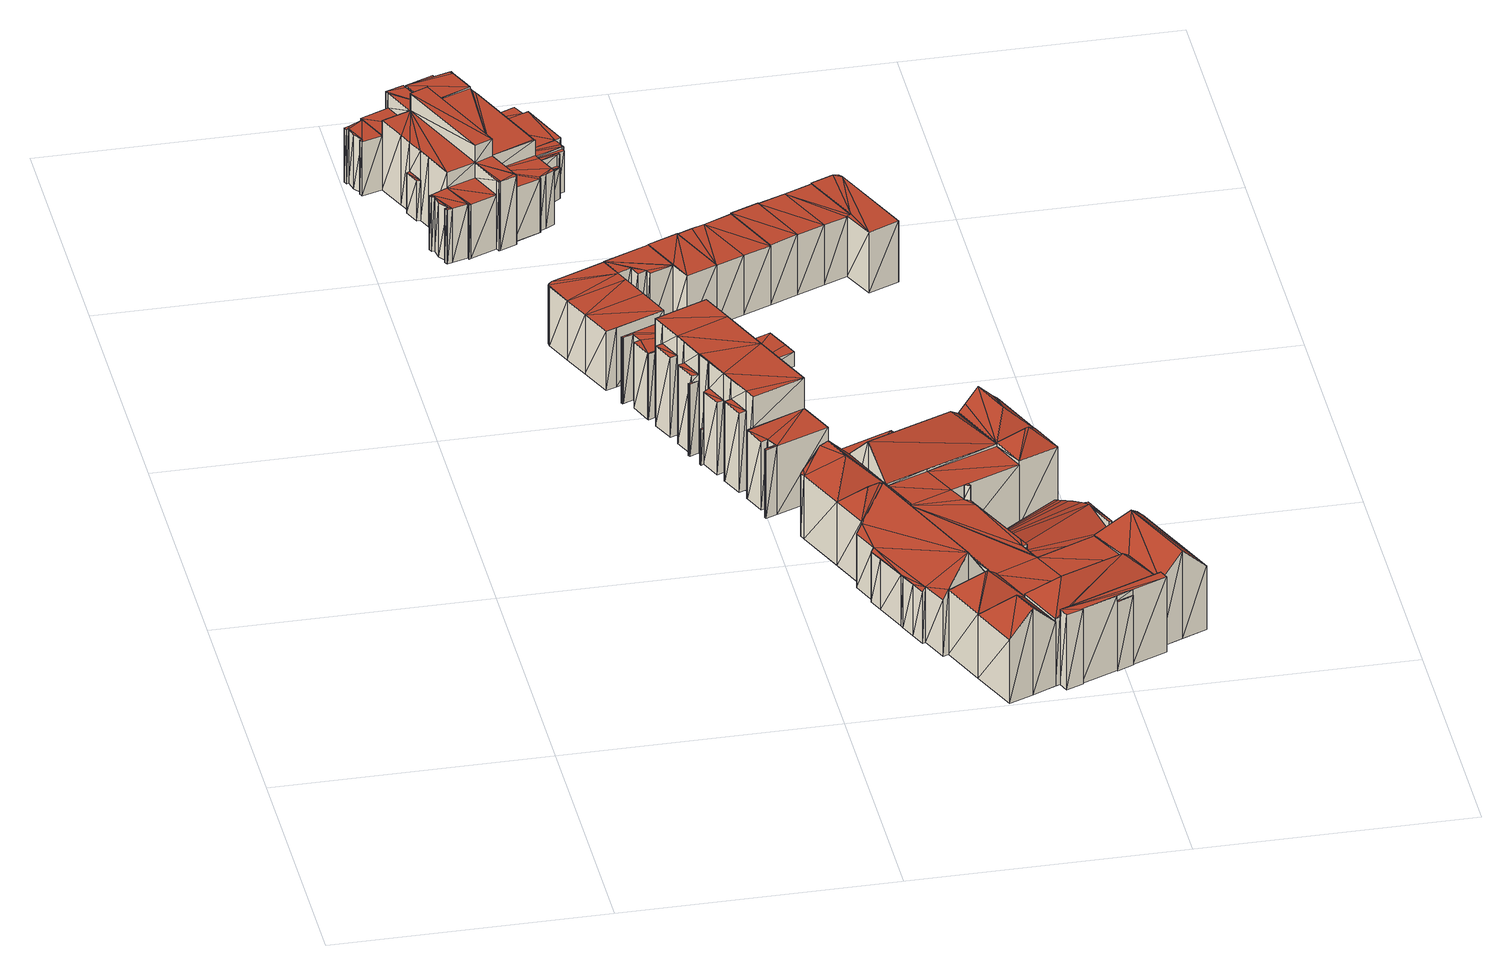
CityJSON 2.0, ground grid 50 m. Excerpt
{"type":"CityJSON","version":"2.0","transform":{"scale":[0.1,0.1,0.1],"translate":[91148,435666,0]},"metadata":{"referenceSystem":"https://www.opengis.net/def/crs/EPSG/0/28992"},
"CityObjects":{
"building1":{"type":"Building","attributes":{"TerrainHeight":2.87,"bron_tex":"UltraCAM-X 10cm juni 2008","voll_tex":"complete","bron_geo":"Lidar 15-30 punten - nov. 2008","status":"1"},"geometry":[{"type":"MultiSurface","lod":"2","boundaries":[[[0,1,2]],[[2,3,4]],[[4,5,6]],[[6,7,0]],[[0,2,4]],[[4,6,0]],[[8,9,10]],[[10,11,12]],[[12,13,14]],[[14,15,8]],[[8,10,12]],[[12,14,8]],[[9,8,4]],[[4,3,9]],[[10,9,3]],[[3,2,10]],[[11,10,2]],[[2,1,11]],[[13,12,0]],[[0,7,13]],[[15,14,6]],[[6,5,15]],[[8,15,5]],[[5,4,8]]],"semantics":{"surfaces":[{"type":"RoofSurface"},{"type":"GroundSurface"},{"type":"WallSurface"}],"values":[0,0,0,0,0,0,1,1,1,1,1,1,2,2,2,2,2,2,2,2,2,2,2,2]}}]},
"building2":{"type":"Building","attributes":{"TerrainHeight":2.83,"bron_tex":"UltraCAM-X 10cm juni 2008","voll_tex":"complete","bron_geo":"Lidar 15-30 punten - nov. 2008","status":"1"},"geometry":[{"type":"MultiSurface","lod":"2","boundaries":[[[16,17,7]],[[7,6,16]],[[18,19,14]],[[14,13,18]],[[18,13,7]],[[7,17,18]],[[14,19,16]],[[16,6,14]]],"semantics":{"surfaces":[{"type":"RoofSurface"},{"type":"GroundSurface"},{"type":"WallSurface"}],"values":[0,0,1,1,2,2,2,2]}}]},
"building3":{"type":"Building","attributes":{"TerrainHeight":2.82,"bron_tex":"UltraCAM-X 10cm juni 2008","voll_tex":"complete","bron_geo":"Lidar 15-30 punten - nov. 2008","status":"1"},"geometry":[{"type":"MultiSurface","lod":"2","boundaries":[[[16,17,20]],[[20,21,22]],[[22,16,20]],[[18,19,23]],[[23,24,25]],[[25,18,23]],[[25,18,17]],[[17,20,25]],[[24,25,20]],[[20,21,24]],[[23,24,21]],[[21,22,23]],[[19,23,22]],[[22,16,19]]],"semantics":{"surfaces":[{"type":"RoofSurface"},{"type":"GroundSurface"},{"type":"WallSurface"}],"values":[0,0,0,1,1,1,2,2,2,2,2,2,2,2]}}]},
"building4":{"type":"Building","attributes":{"TerrainHeight":1.58,"bron_tex":"UltraCAM-X 10cm juni 2008","voll_tex":"complete","bron_geo":"Lidar 15-30 punten - nov. 2008","status":"1"},"geometry":[{"type":"MultiSurface","lod":"2","boundaries":[[[26,27,28]],[[28,29,26]],[[30,31,32]],[[33,34,35]],[[35,36,30]],[[30,32,33]],[[33,35,30]],[[37,38,39]],[[39,40,41]],[[41,42,43]],[[44,45,46]],[[46,37,39]],[[39,41,43]],[[43,44,46]],[[46,39,43]],[[47,48,49]],[[50,51,52]],[[52,53,54]],[[54,47,49]],[[49,50,52]],[[52,54,49]],[[55,56,57]],[[57,58,59]],[[60,61,62]],[[63,64,55]],[[55,57,59]],[[60,62,63]],[[55,59,60]],[[60,63,55]],[[65,66,67]],[[68,69,70]],[[70,65,67]],[[67,68,70]],[[71,72,73]],[[73,74,75]],[[75,71,73]],[[76,77,78]],[[78,79,80]],[[80,76,78]],[[81,82,83]],[[83,84,85]],[[85,86,87]],[[87,81,83]],[[83,85,87]],[[88,89,90]],[[90,91,92]],[[92,88,90]],[[93,94,95]],[[96,97,98]],[[98,99,100]],[[100,101,93]],[[93,95,102]],[[96,98,100]],[[93,102,103]],[[104,96,100]],[[100,93,103]],[[103,104,100]],[[105,106,107]],[[107,108,109]],[[109,110,111]],[[112,105,107]],[[107,109,111]],[[111,112,107]],[[113,114,115]],[[115,67,68]],[[116,117,118]],[[119,120,121]],[[121,113,115]],[[115,68,122]],[[122,116,118]],[[121,115,122]],[[122,118,119]],[[119,121,122]],[[123,124,125]],[[126,127,128]],[[128,129,130]],[[130,131,132]],[[132,123,125]],[[128,130,132]],[[132,125,126]],[[126,128,132]],[[133,134,135]],[[135,136,133]],[[137,138,139]],[[140,141,142]],[[142,137,139]],[[139,140,142]],[[143,144,145]],[[145,146,147]],[[147,148,149]],[[149,150,151]],[[151,143,145]],[[145,147,149]],[[149,151,145]],[[152,153,154]],[[154,155,156]],[[156,152,154]],[[157,158,159]],[[159,160,161]],[[161,162,163]],[[163,164,165]],[[166,157,159]],[[159,161,163]],[[163,165,166]],[[166,159,163]],[[167,80,79]],[[79,168,169]],[[169,170,167]],[[167,79,169]],[[171,172,168]],[[168,173,174]],[[174,175,171]],[[171,168,174]],[[176,177,178]],[[178,179,180]],[[180,176,178]],[[178,181,182]],[[182,177,178]],[[183,184,185]],[[185,186,187]],[[187,188,189]],[[190,191,192]],[[193,194,195]],[[196,197,198]],[[198,199,200]],[[201,202,203]],[[203,204,205]],[[206,207,208]],[[208,209,210]],[[210,211,212]],[[212,213,214]],[[214,215,216]],[[217,218,219]],[[220,221,222]],[[222,223,224]],[[225,226,227]],[[228,229,230]],[[230,231,232]],[[232,233,234]],[[235,236,237]],[[237,238,239]],[[239,240,241]],[[241,242,243]],[[243,244,245]],[[245,246,247]],[[248,249,250]],[[251,252,253]],[[253,254,255]],[[256,257,258]],[[258,259,260]],[[260,261,262]],[[262,263,264]],[[264,265,266]],[[266,267,268]],[[268,269,270]],[[271,272,273]],[[273,274,275]],[[275,276,277]],[[277,183,185]],[[187,189,190]],[[190,192,193]],[[193,195,196]],[[198,200,201]],[[203,205,206]],[[208,210,212]],[[214,216,278]],[[217,219,220]],[[220,222,224]],[[224,225,227]],[[279,228,230]],[[230,232,234]],[[237,239,241]],[[241,243,245]],[[245,247,248]],[[248,250,251]],[[251,253,255]],[[256,258,260]],[[262,264,266]],[[273,275,277]],[[277,185,187]],[[187,190,193]],[[193,196,198]],[[208,212,214]],[[214,278,280]],[[280,217,220]],[[220,224,227]],[[279,230,234]],[[235,237,241]],[[241,245,248]],[[248,251,255]],[[256,260,262]],[[262,266,268]],[[271,273,277]],[[277,187,193]],[[193,198,201]],[[208,214,280]],[[280,220,227]],[[279,234,281]],[[235,241,248]],[[248,255,256]],[[256,262,268]],[[271,277,193]],[[208,280,227]],[[279,281,282]],[[282,235,248]],[[248,256,268]],[[271,193,201]],[[206,208,227]],[[282,248,268]],[[271,201,203]],[[203,206,227]],[[279,282,268]],[[270,271,203]],[[203,227,279]],[[279,268,270]],[[270,203,279]],[[233,234,90]],[[90,89,233]],[[232,233,89]],[[89,88,232]],[[231,232,88]],[[88,92,231]],[[230,231,92]],[[92,91,230]],[[142,141,28]],[[28,27,142]],[[93,94,27]],[[27,26,93]],[[49,48,26]],[[26,29,49]],[[107,108,29]],[[29,28,107]],[[254,255,32]],[[32,31,254]],[[253,254,31]],[[31,30,253]],[[252,253,30]],[[30,36,252]],[[251,252,36]],[[36,35,251]],[[250,251,35]],[[35,34,250]],[[249,250,34]],[[34,33,249]],[[234,283,38]],[[38,37,234]],[[91,90,37]],[[37,46,91]],[[229,230,46]],[[46,45,229]],[[228,229,45]],[[45,44,228]],[[279,228,44]],[[44,43,279]],[[227,279,43]],[[43,42,227]],[[226,227,42]],[[42,41,226]],[[225,226,41]],[[41,40,225]],[[244,245,158]],[[158,157,244]],[[243,244,157]],[[157,166,243]],[[242,243,166]],[[166,165,242]],[[241,242,165]],[[165,164,241]],[[182,181,164]],[[164,163,182]],[[236,237,163]],[[163,162,236]],[[235,236,162]],[[162,161,235]],[[282,235,161]],[[161,160,282]],[[40,39,48]],[[48,47,40]],[[224,225,47]],[[47,54,224]],[[223,224,54]],[[54,53,223]],[[222,223,53]],[[53,52,222]],[[221,222,52]],[[52,51,221]],[[220,221,51]],[[51,50,220]],[[66,65,50]],[[50,49,66]],[[255,256,80]],[[80,167,255]],[[33,32,167]],[[167,170,33]],[[248,249,170]],[[170,169,248]],[[169,284,172]],[[270,271,56]],[[56,55,270]],[[269,270,55]],[[55,64,269]],[[268,269,64]],[[64,63,268]],[[85,84,63]],[[63,62,85]],[[261,262,62]],[[62,61,261]],[[260,261,61]],[[61,60,260]],[[259,260,60]],[[60,59,259]],[[258,259,59]],[[59,58,258]],[[272,285,95]],[[95,102,272]],[[271,272,102]],[[102,103,271]],[[57,56,103]],[[103,104,57]],[[79,78,104]],[[104,96,79]],[[168,79,96]],[[96,97,168]],[[173,168,97]],[[97,98,173]],[[160,159,98]],[[98,99,160]],[[281,282,99]],[[99,100,281]],[[283,281,100]],[[100,101,283]],[[39,38,101]],[[101,93,39]],[[71,75,106]],[[106,107,71]],[[67,66,108]],[[108,109,67]],[[207,208,109]],[[109,110,207]],[[206,207,110]],[[110,111,206]],[[134,133,111]],[[111,112,134]],[[202,203,112]],[[112,105,202]],[[201,202,105]],[[105,106,201]],[[247,248,172]],[[172,171,247]],[[246,247,171]],[[171,175,246]],[[245,246,175]],[[175,174,245]],[[159,158,174]],[[174,173,159]],[[219,220,65]],[[65,70,219]],[[218,219,70]],[[70,69,218]],[[217,218,69]],[[69,68,217]],[[190,191,73]],[[73,72,190]],[[132,131,75]],[[75,74,132]],[[191,192,74]],[[74,73,191]],[[58,57,78]],[[78,77,58]],[[257,258,77]],[[77,76,257]],[[256,257,76]],[[76,80,256]],[[209,210,114]],[[114,115,209]],[[208,209,115]],[[115,67,208]],[[280,217,68]],[[68,122,280]],[[278,280,122]],[[122,116,278]],[[216,278,116]],[[116,117,216]],[[215,216,117]],[[117,118,215]],[[214,215,118]],[[118,119,214]],[[213,214,119]],[[119,120,213]],[[212,213,120]],[[120,121,212]],[[211,212,121]],[[121,113,211]],[[210,211,113]],[[113,114,210]],[[193,194,124]],[[124,123,193]],[[192,193,123]],[[123,132,192]],[[200,201,131]],[[131,130,200]],[[199,200,130]],[[130,129,199]],[[198,199,129]],[[129,128,198]],[[197,198,128]],[[128,127,197]],[[196,197,127]],[[127,126,196]],[[195,196,126]],[[126,125,195]],[[194,195,125]],[[125,124,194]],[[203,204,135]],[[135,134,203]],[[205,206,133]],[[133,136,205]],[[204,205,136]],[[136,135,204]],[[188,189,139]],[[139,138,188]],[[187,188,138]],[[138,137,187]],[[72,71,141]],[[141,140,72]],[[189,190,140]],[[140,139,189]],[[186,187,145]],[[145,144,186]],[[185,186,144]],[[144,143,185]],[[184,185,143]],[[143,151,184]],[[183,184,151]],[[151,150,183]],[[277,183,150]],[[150,149,277]],[[155,154,149]],[[149,148,155]],[[285,273,148]],[[148,147,285]],[[94,95,147]],[[147,146,94]],[[137,142,146]],[[146,145,137]],[[276,277,154]],[[154,153,276]],[[275,276,153]],[[153,152,275]],[[274,275,152]],[[152,156,274]],[[273,274,156]],[[156,155,273]],[[240,286,178]],[[178,179,240]],[[239,240,179]],[[179,180,239]],[[238,239,180]],[[180,176,238]],[[287,238,176]],[[176,177,287]],[[286,241,181]],[[181,178,286]],[[237,287,177]],[[177,182,237]],[[266,267,83]],[[83,82,266]],[[265,266,82]],[[82,81,265]],[[264,265,81]],[[81,87,264]],[[263,264,87]],[[87,86,263]],[[262,263,86]],[[86,85,262]],[[267,268,84]],[[84,83,267]]],"semantics":{"surfaces":[{"type":"RoofSurface"},{"type":"GroundSurface"},{"type":"WallSurface"}],"values":[0,0,0,0,0,0,0,0,0,0,0,0,0,0,0,0,0,0,0,0,0,0,0,0,0,0,0,0,0,0,0,0,0,0,0,0,0,0,0,0,0,0,0,0,0,0,0,0,0,0,0,0,0,0,0,0,0,0,0,0,0,0,0,0,0,0,0,0,0,0,0,0,0,0,0,0,0,0,0,0,0,0,0,0,0,0,0,0,0,0,0,0,0,0,0,0,0,0,0,0,0,0,0,0,0,0,0,0,0,0,0,0,0,0,0,0,0,0,1,1,1,1,1,1,1,1,1,1,1,1,1,1,1,1,1,1,1,1,1,1,1,1,1,1,1,1,1,1,1,1,1,1,1,1,1,1,1,1,1,1,1,1,1,1,1,1,1,1,1,1,1,1,1,1,1,1,1,1,1,1,1,1,1,1,1,1,1,1,1,1,1,1,1,1,1,1,1,1,1,1,1,1,1,1,1,1,1,1,1,1,1,1,1,1,1,1,2,2,2,2,2,2,2,2,2,2,2,2,2,2,2,2,2,2,2,2,2,2,2,2,2,2,2,2,2,2,2,2,2,2,2,2,2,2,2,2,2,2,2,2,2,2,2,2,2,2,2,2,2,2,2,2,2,2,2,2,2,2,2,2,2,2,2,2,2,2,2,2,2,2,2,2,2,2,2,2,2,2,2,2,2,2,2,2,2,2,2,2,2,2,2,2,2,2,2,2,2,2,2,2,2,2,2,2,2,2,2,2,2,2,2,2,2,2,2,2,2,2,2,2,2,2,2,2,2,2,2,2,2,2,2,2,2,2,2,2,2,2,2,2,2,2,2,2,2,2,2,2,2,2,2,2,2,2,2,2,2,2,2,2,2,2,2,2,2,2,2,2,2,2,2,2,2,2,2,2,2,2,2,2,2,2,2,2,2,2,2,2,2,2,2,2,2,2,2,2,2,2,2,2,2,2,2,2,2,2,2,2,2,2,2,2,2,2,2,2,2,2,2,2,2,2,2,2,2,2,2,2,2,2,2,2,2,2,2,2,2,2,2,2,2,2,2,2,2,2,2,2,2,2,2,2,2,2,2,2,2]}}]},
"building5":{"type":"Building","attributes":{"TerrainHeight":2.91,"bron_tex":"UltraCAM-X 10cm juni 2008","voll_tex":"complete","bron_geo":"Lidar 15-30 punten - nov. 2008","status":"1"},"geometry":[{"type":"MultiSurface","lod":"2","boundaries":[[[288,289,290]],[[291,292,288]],[[288,290,291]],[[293,294,295]],[[295,296,293]],[[297,298,299]],[[299,300,297]],[[301,302,303]],[[303,304,301]],[[305,306,307]],[[307,308,305]],[[309,310,311]],[[312,313,309]],[[309,311,312]],[[314,315,316]],[[316,317,318]],[[318,319,320]],[[321,322,323]],[[324,325,326]],[[326,327,328]],[[328,329,330]],[[330,331,314]],[[314,316,318]],[[321,323,324]],[[324,326,328]],[[330,314,318]],[[320,321,324]],[[324,328,330]],[[330,318,320]],[[320,324,330]],[[332,333,334]],[[335,336,337]],[[337,338,339]],[[340,341,342]],[[342,343,344]],[[344,332,334]],[[334,335,337]],[[340,342,344]],[[334,337,339]],[[339,340,344]],[[344,334,339]],[[345,346,347]],[[347,348,349]],[[350,351,352]],[[352,353,354]],[[355,356,357]],[[357,345,347]],[[347,349,350]],[[350,352,354]],[[355,357,347]],[[347,350,354]],[[354,355,347]],[[358,359,360]],[[360,361,362]],[[362,363,364]],[[364,365,366]],[[366,367,368]],[[369,370,371]],[[371,372,373]],[[374,375,376]],[[376,377,378]],[[379,380,381]],[[381,382,383]],[[384,385,386]],[[387,388,389]],[[390,391,392]],[[393,394,395]],[[395,396,397]],[[398,399,400]],[[400,401,402]],[[403,404,405]],[[405,406,407]],[[407,408,409]],[[360,362,364]],[[364,366,368]],[[369,371,373]],[[374,376,378]],[[381,383,384]],[[387,389,390]],[[393,395,397]],[[398,400,402]],[[403,405,407]],[[407,409,358]],[[358,360,364]],[[364,368,369]],[[369,373,374]],[[374,378,379]],[[379,381,384]],[[387,390,392]],[[393,397,398]],[[398,402,403]],[[403,407,358]],[[358,364,369]],[[369,374,379]],[[379,384,386]],[[387,392,393]],[[393,398,403]],[[403,358,369]],[[379,386,387]],[[403,369,379]],[[379,387,393]],[[393,403,379]],[[378,377,290]],[[290,289,378]],[[375,374,288]],[[288,292,375]],[[376,375,292]],[[292,291,376]],[[377,376,291]],[[291,290,377]],[[390,389,295]],[[295,294,390]],[[388,387,293]],[[293,296,388]],[[389,388,296]],[[296,295,389]],[[392,391,299]],[[299,298,392]],[[294,293,297]],[[297,300,294]],[[391,390,300]],[[300,299,391]],[[306,305,303]],[[303,302,306]],[[380,379,301]],[[301,304,380]],[[381,380,304]],[[304,303,381]],[[384,383,307]],[[307,306,384]],[[382,381,305]],[[305,308,382]],[[383,382,308]],[[308,307,383]],[[397,396,311]],[[311,310,397]],[[394,393,309]],[[309,313,394]],[[395,394,313]],[[313,312,395]],[[396,395,312]],[[312,311,396]],[[347,346,316]],[[316,315,347]],[[358,410,315]],[[315,314,358]],[[359,358,314]],[[314,331,359]],[[360,359,331]],[[331,330,360]],[[361,360,330]],[[330,329,361]],[[411,361,329]],[[329,328,411]],[[335,334,328]],[[328,327,335]],[[374,373,327]],[[327,326,374]],[[289,288,326]],[[326,325,289]],[[379,378,325]],[[325,324,379]],[[302,301,324]],[[324,323,302]],[[385,384,323]],[[323,322,385]],[[386,385,322]],[[322,321,386]],[[387,386,321]],[[321,320,387]],[[298,297,320]],[[320,319,298]],[[393,392,319]],[[319,318,393]],[[310,309,318]],[[318,317,310]],[[398,397,317]],[[317,316,398]],[[373,372,336]],[[336,335,373]],[[362,411,334]],[[334,333,362]],[[363,362,333]],[[333,332,363]],[[364,363,332]],[[332,344,364]],[[365,364,344]],[[344,343,365]],[[366,365,343]],[[343,342,366]],[[367,366,342]],[[342,341,367]],[[368,367,341]],[[341,340,368]],[[369,368,340]],[[340,339,369]],[[370,369,339]],[[339,338,370]],[[371,370,338]],[[338,337,371]],[[372,371,337]],[[337,336,372]],[[407,406,351]],[[351,350,407]],[[408,407,350]],[[350,349,408]],[[409,408,349]],[[349,348,409]],[[410,409,348]],[[348,347,410]],[[399,398,346]],[[346,345,399]],[[400,399,345]],[[345,357,400]],[[401,400,357]],[[357,356,401]],[[402,401,356]],[[356,355,402]],[[403,402,355]],[[355,354,403]],[[404,403,354]],[[354,353,404]],[[405,404,353]],[[353,352,405]],[[406,405,352]],[[352,351,406]]],"semantics":{"surfaces":[{"type":"RoofSurface"},{"type":"GroundSurface"},{"type":"WallSurface"}],"values":[0,0,0,0,0,0,0,0,0,0,0,0,0,0,0,0,0,0,0,0,0,0,0,0,0,0,0,0,0,0,0,0,0,0,0,0,0,0,0,0,0,0,0,0,0,0,0,0,0,0,0,0,1,1,1,1,1,1,1,1,1,1,1,1,1,1,1,1,1,1,1,1,1,1,1,1,1,1,1,1,1,1,1,1,1,1,1,1,1,1,1,1,1,1,1,1,1,1,1,1,1,1,2,2,2,2,2,2,2,2,2,2,2,2,2,2,2,2,2,2,2,2,2,2,2,2,2,2,2,2,2,2,2,2,2,2,2,2,2,2,2,2,2,2,2,2,2,2,2,2,2,2,2,2,2,2,2,2,2,2,2,2,2,2,2,2,2,2,2,2,2,2,2,2,2,2,2,2,2,2,2,2,2,2,2,2,2,2,2,2,2,2,2,2,2,2,2,2,2,2,2,2,2,2,2,2,2,2,2,2,2,2,2,2,2,2,2,2,2,2,2,2,2,2,2,2]}}]},
"building6":{"type":"Building","attributes":{"TerrainHeight":2.75,"bron_tex":"UltraCAM-X 10cm juni 2008","voll_tex":"complete","bron_geo":"Lidar 15-30 punten - nov. 2008","status":"1"},"geometry":[{"type":"MultiSurface","lod":"2","boundaries":[[[412,413,414]],[[414,415,416]],[[416,417,418]],[[418,419,420]],[[420,412,414]],[[414,416,418]],[[418,420,414]],[[421,12,11]],[[11,422,423]],[[423,424,425]],[[426,427,421]],[[421,11,423]],[[423,425,426]],[[426,421,423]],[[422,11,414]],[[414,413,422]],[[425,424,420]],[[420,419,425]],[[426,425,419]],[[419,418,426]],[[427,426,418]],[[418,417,427]],[[421,427,417]],[[417,416,421]],[[12,421,416]],[[416,415,12]],[[1,0,415]],[[415,414,1]]],"semantics":{"surfaces":[{"type":"RoofSurface"},{"type":"GroundSurface"},{"type":"WallSurface"}],"values":[0,0,0,0,0,0,0,1,1,1,1,1,1,1,2,2,2,2,2,2,2,2,2,2,2,2,2,2]}}]},
"building7":{"type":"Building","attributes":{"TerrainHeight":2.5,"bron_tex":"UltraCAM-X 10cm juni 2008","voll_tex":"complete","bron_geo":"Lidar 15-30 punten - nov. 2008","status":"1"},"geometry":[{"type":"MultiSurface","lod":"2","boundaries":[[[428,429,430]],[[430,431,432]],[[432,428,430]],[[433,434,435]],[[436,437,433]],[[433,435,436]],[[436,435,429]],[[429,428,436]],[[437,436,428]],[[428,432,437]],[[433,437,432]],[[432,431,433]],[[434,433,431]],[[431,430,434]],[[435,434,430]],[[430,429,435]]],"semantics":{"surfaces":[{"type":"RoofSurface"},{"type":"GroundSurface"},{"type":"WallSurface"}],"values":[0,0,0,1,1,1,2,2,2,2,2,2,2,2,2,2]}}]},
"building8":{"type":"Building","attributes":{"TerrainHeight":2.62,"bron_tex":"UltraCAM-X 10cm juni 2008","voll_tex":"complete","bron_geo":"Lidar 15-30 punten - nov. 2008","status":"1"},"geometry":[{"type":"MultiSurface","lod":"2","boundaries":[[[438,439,440]],[[440,441,442]],[[442,443,438]],[[438,440,442]],[[444,422,423]],[[423,424,445]],[[445,446,444]],[[444,423,445]],[[444,422,439]],[[439,440,444]],[[447,448,440]],[[440,441,447]],[[445,446,441]],[[441,442,445]],[[424,445,442]],[[442,443,424]],[[412,420,443]],[[443,438,412]],[[413,412,438]],[[438,439,413]]],"semantics":{"surfaces":[{"type":"RoofSurface"},{"type":"GroundSurface"},{"type":"WallSurface"}],"values":[0,0,0,0,1,1,1,1,2,2,2,2,2,2,2,2,2,2,2,2]}}]},
"building9":{"type":"Building","attributes":{"TerrainHeight":3.06,"bron_tex":"UltraCAM-X 10cm juni 2008","voll_tex":"complete","bron_geo":"Lidar 15-30 punten - nov. 2008","status":"1"},"geometry":[{"type":"MultiSurface","lod":"2","boundaries":[[[449,450,451]],[[451,452,453]],[[453,454,455]],[[455,449,451]],[[451,453,455]],[[456,457,458]],[[458,459,460]],[[460,461,462]],[[462,456,458]],[[458,460,462]],[[456,462,450]],[[450,449,456]],[[457,456,449]],[[449,455,457]],[[458,457,455]],[[455,454,458]],[[459,458,454]],[[454,453,459]],[[460,459,453]],[[453,452,460]],[[461,460,452]],[[452,451,461]],[[462,461,451]],[[451,450,462]]],"semantics":{"surfaces":[{"type":"RoofSurface"},{"type":"GroundSurface"},{"type":"WallSurface"}],"values":[0,0,0,0,0,1,1,1,1,1,2,2,2,2,2,2,2,2,2,2,2,2,2,2]}}]},
"building10":{"type":"Building","attributes":{"TerrainHeight":2.71,"bron_tex":"UltraCAM-X 10cm juni 2008","voll_tex":"complete","bron_geo":"Lidar 15-30 punten - nov. 2008","status":"1"},"geometry":[{"type":"MultiSurface","lod":"2","boundaries":[[[463,448,447]],[[447,464,465]],[[465,463,447]],[[466,467,468]],[[468,446,444]],[[444,466,468]],[[466,444,448]],[[448,463,466]],[[467,466,463]],[[463,465,467]],[[446,468,464]],[[464,447,446]]],"semantics":{"surfaces":[{"type":"RoofSurface"},{"type":"GroundSurface"},{"type":"WallSurface"}],"values":[0,0,0,1,1,1,2,2,2,2,2,2]}}]},
"building11":{"type":"Building","attributes":{"TerrainHeight":3.16,"bron_tex":"UltraCAM-X 10cm juni 2008","voll_tex":"complete","bron_geo":"Lidar 15-30 punten - nov. 2008","status":"1"},"geometry":[{"type":"MultiSurface","lod":"2","boundaries":[[[469,470,471]],[[471,472,473]],[[473,474,475]],[[475,476,469]],[[469,471,473]],[[473,475,469]],[[477,478,479]],[[479,480,481]],[[481,482,483]],[[483,484,477]],[[477,479,481]],[[481,483,477]],[[483,484,470]],[[470,471,483]],[[482,483,471]],[[471,472,482]],[[481,482,472]],[[472,473,481]],[[480,481,473]],[[473,474,480]],[[479,480,474]],[[474,475,479]],[[478,479,475]],[[475,476,478]],[[477,478,476]],[[476,469,477]],[[484,477,469]],[[469,470,484]]],"semantics":{"surfaces":[{"type":"RoofSurface"},{"type":"GroundSurface"},{"type":"WallSurface"}],"values":[0,0,0,0,0,0,1,1,1,1,1,1,2,2,2,2,2,2,2,2,2,2,2,2,2,2,2,2]}}]},
"building12":{"type":"Building","attributes":{"TerrainHeight":2.68,"bron_tex":"UltraCAM-X 10cm juni 2008","voll_tex":"complete","bron_geo":"Lidar 15-30 punten - nov. 2008","status":"1"},"geometry":[{"type":"MultiSurface","lod":"2","boundaries":[[[485,486,487]],[[487,488,489]],[[489,490,491]],[[491,492,493]],[[493,494,495]],[[495,496,497]],[[497,485,487]],[[487,489,491]],[[491,493,495]],[[495,497,487]],[[487,491,495]],[[498,489,488]],[[488,499,500]],[[500,501,502]],[[502,503,504]],[[504,505,506]],[[506,507,508]],[[508,509,510]],[[510,498,488]],[[488,500,502]],[[502,504,506]],[[506,508,510]],[[510,488,502]],[[502,506,510]],[[511,512,513]],[[513,514,511]],[[515,516,517]],[[517,518,519]],[[520,521,522]],[[523,524,515]],[[517,519,525]],[[520,522,523]],[[523,515,517]],[[517,525,520]],[[520,523,517]],[[526,527,519]],[[519,528,526]],[[528,519,518]],[[518,529,528]],[[516,530,531]],[[531,517,516]],[[532,533,530]],[[530,516,532]],[[534,535,536]],[[536,537,538]],[[538,539,534]],[[534,536,538]],[[540,541,542]],[[543,544,545]],[[545,546,547]],[[547,543,545]],[[548,541,542]],[[542,549,550]],[[550,548,542]],[[540,542,549]],[[549,551,540]],[[552,553,554]],[[555,556,552]],[[552,554,555]],[[553,552,557]],[[558,559,560]],[[560,561,562]],[[563,564,565]],[[565,566,567]],[[567,568,569]],[[569,570,571]],[[558,560,562]],[[562,563,565]],[[565,567,569]],[[569,571,558]],[[558,562,565]],[[565,569,558]],[[553,557,572]],[[573,554,553]],[[553,572,573]],[[574,575,576]],[[577,578,579]],[[579,580,581]],[[581,582,577]],[[577,579,581]],[[583,551,574]],[[574,576,583]],[[583,584,551]],[[585,586,587]],[[587,588,585]],[[583,576,575]],[[575,584,583]],[[589,590,591]],[[592,593,589]],[[589,591,592]],[[594,595,587]],[[587,588,594]],[[596,597,598]],[[598,574,543]],[[543,544,599]],[[600,596,598]],[[598,543,599]],[[599,600,598]],[[601,591,590]],[[589,602,601]],[[601,590,589]],[[603,604,605]],[[605,606,607]],[[608,609,610]],[[610,603,605]],[[605,607,608]],[[608,610,605]],[[589,593,602]],[[611,612,579]],[[579,580,613]],[[613,611,579]],[[614,615,616]],[[616,617,614]],[[612,579,578]],[[595,587,586]],[[618,619,561]],[[561,562,618]],[[620,621,622]],[[622,623,620]],[[574,547,543]],[[620,623,624]],[[624,625,620]],[[622,624,623]],[[599,544,545]],[[620,625,621]],[[626,627,628]],[[628,629,626]],[[630,627,628]],[[630,627,626]],[[630,626,631]],[[626,629,631]],[[632,633,634]],[[635,636,637]],[[638,639,640]],[[641,642,643]],[[644,645,646]],[[646,647,648]],[[648,649,650]],[[650,651,652]],[[652,653,654]],[[654,655,656]],[[656,657,658]],[[659,660,661]],[[661,662,663]],[[663,664,665]],[[665,666,667]],[[667,668,669]],[[669,670,671]],[[671,672,673]],[[674,675,676]],[[676,677,678]],[[679,680,681]],[[681,682,683]],[[684,685,686]],[[687,688,689]],[[689,690,691]],[[691,692,693]],[[693,694,695]],[[695,696,697]],[[698,699,700]],[[700,701,702]],[[632,634,635]],[[635,637,638]],[[638,640,703]],[[641,643,704]],[[644,646,648]],[[648,650,652]],[[654,656,658]],[[659,661,663]],[[663,665,667]],[[667,669,671]],[[674,676,678]],[[679,681,683]],[[684,686,687]],[[687,689,691]],[[691,693,695]],[[695,697,698]],[[700,702,705]],[[635,638,703]],[[641,704,644]],[[644,648,652]],[[654,658,659]],[[659,663,667]],[[674,678,679]],[[679,683,706]],[[706,684,687]],[[687,691,695]],[[695,698,700]],[[700,705,632]],[[632,635,703]],[[644,652,654]],[[654,659,667]],[[674,679,706]],[[706,687,695]],[[695,700,632]],[[632,703,641]],[[644,654,667]],[[674,706,695]],[[695,632,641]],[[644,667,671]],[[707,674,695]],[[695,641,644]],[[644,671,673]],[[673,707,695]],[[695,644,673]],[[645,644,487]],[[487,486,645]],[[485,486,645]],[[645,646,485]],[[647,646,485]],[[485,497,647]],[[648,647,497]],[[497,496,648]],[[649,648,496]],[[496,495,649]],[[650,649,495]],[[495,494,650]],[[651,650,494]],[[494,493,651]],[[652,651,493]],[[493,492,652]],[[653,652,492]],[[492,491,653]],[[490,491,653]],[[653,654,490]],[[708,489,709]],[[489,710,709]],[[660,659,498]],[[498,510,660]],[[661,660,510]],[[510,509,661]],[[662,661,509]],[[509,508,662]],[[663,662,508]],[[508,507,663]],[[664,663,507]],[[507,506,664]],[[665,664,506]],[[506,505,665]],[[666,665,505]],[[505,504,666]],[[667,666,504]],[[504,503,667]],[[668,667,503]],[[503,502,668]],[[669,668,502]],[[502,501,669]],[[670,669,501]],[[501,500,670]],[[711,712,500]],[[500,499,711]],[[642,641,513]],[[513,512,642]],[[643,642,512]],[[512,511,643]],[[704,643,511]],[[511,514,704]],[[515,524,514]],[[514,513,515]],[[641,703,516]],[[516,515,641]],[[644,704,524]],[[524,523,644]],[[488,487,523]],[[523,713,488]],[[499,488,713]],[[713,522,499]],[[714,711,522]],[[522,521,714]],[[715,714,521]],[[521,520,715]],[[716,715,520]],[[520,525,716]],[[674,707,525]],[[525,519,674]],[[619,717,518]],[[518,718,619]],[[719,674,519]],[[519,527,719]],[[717,618,720]],[[720,518,717]],[[703,721,532]],[[532,516,703]],[[655,654,536]],[[536,535,655]],[[656,655,535]],[[535,534,656]],[[657,656,534]],[[534,539,657]],[[658,657,539]],[[539,538,658]],[[659,658,538]],[[538,537,659]],[[708,536,490]],[[537,710,498]],[[722,723,541]],[[541,540,722]],[[546,545,634]],[[634,724,546]],[[725,724,546]],[[546,547,725]],[[635,724,550]],[[550,548,635]],[[723,635,548]],[[548,541,723]],[[724,726,549]],[[549,550,724]],[[530,533,540]],[[540,727,530]],[[531,530,727]],[[727,551,531]],[[726,725,551]],[[551,549,726]],[[636,723,556]],[[556,555,636]],[[637,636,555]],[[555,554,637]],[[723,722,552]],[[552,556,723]],[[700,699,559]],[[559,560,700]],[[728,561,729]],[[622,730,562]],[[562,563,622]],[[690,689,563]],[[563,564,690]],[[691,690,564]],[[564,565,691]],[[692,691,565]],[[565,566,692]],[[693,692,566]],[[566,567,693]],[[694,693,567]],[[567,568,694]],[[695,694,568]],[[568,569,695]],[[696,695,569]],[[569,570,696]],[[697,696,570]],[[570,571,697]],[[698,697,571]],[[571,558,698]],[[699,698,558]],[[558,559,699]],[[638,637,554]],[[554,573,638]],[[639,638,573]],[[573,572,639]],[[731,639,572]],[[572,557,731]],[[732,700,575]],[[575,574,732]],[[676,675,578]],[[578,577,676]],[[677,676,577]],[[577,582,677]],[[678,677,582]],[[582,581,678]],[[733,678,581]],[[581,580,733]],[[574,551,547]],[[517,531,551]],[[551,734,517]],[[718,517,734]],[[734,584,718]],[[735,736,586]],[[586,585,735]],[[737,735,585]],[[585,588,737]],[[584,738,619]],[[728,575,560]],[[735,687,592]],[[592,591,735]],[[688,737,588]],[[588,594,688]],[[739,688,594]],[[594,595,739]],[[705,702,597]],[[597,596,705]],[[632,705,596]],[[596,600,632]],[[633,632,600]],[[600,599,633]],[[701,732,574]],[[574,598,701]],[[702,701,598]],[[598,597,702]],[[736,735,591]],[[591,601,736]],[[526,528,740]],[[740,602,526]],[[528,529,601]],[[601,740,528]],[[593,592,605]],[[605,604,593]],[[680,679,604]],[[604,603,680]],[[681,680,603]],[[603,610,681]],[[616,615,610]],[[610,609,616]],[[684,706,609]],[[609,608,684]],[[685,684,608]],[[608,607,685]],[[686,685,607]],[[607,606,686]],[[687,686,606]],[[606,605,687]],[[613,611,602]],[[602,593,613]],[[679,733,580]],[[580,613,679]],[[527,526,611]],[[611,612,527]],[[682,681,615]],[[615,614,682]],[[683,682,614]],[[614,617,683]],[[706,683,617]],[[617,616,706]],[[675,719,612]],[[612,578,675]],[[561,738,729]],[[741,562,730]],[[741,621,618]],[[595,586,625]],[[625,624,595]],[[689,739,624]],[[624,622,689]],[[634,633,599]],[[599,545,634]],[[529,720,621]],[[621,625,529]],[[721,640,629]],[[629,628,721]],[[533,532,628]],[[628,630,533]],[[557,552,630]],[[630,631,557]],[[640,731,631]],[[631,629,640]]],"semantics":{"surfaces":[{"type":"RoofSurface"},{"type":"GroundSurface"},{"type":"WallSurface"}],"values":[0,0,0,0,0,0,0,0,0,0,0,0,0,0,0,0,0,0,0,0,0,0,0,0,0,0,0,0,0,0,0,0,0,0,0,0,0,0,0,0,0,0,0,0,0,0,0,0,0,0,0,0,0,0,0,0,0,0,0,0,0,0,0,0,0,0,0,0,0,0,0,0,0,0,0,0,0,0,0,0,0,0,0,0,0,0,0,0,0,0,0,0,0,0,0,0,0,0,0,0,0,0,0,0,0,0,0,0,0,0,0,0,0,0,0,0,0,0,0,0,0,0,0,0,0,0,0,0,0,0,0,1,1,1,1,1,1,1,1,1,1,1,1,1,1,1,1,1,1,1,1,1,1,1,1,1,1,1,1,1,1,1,1,1,1,1,1,1,1,1,1,1,1,1,1,1,1,1,1,1,1,1,1,1,1,1,1,1,1,1,1,1,1,1,1,1,1,1,1,1,1,1,1,1,1,2,2,2,2,2,2,2,2,2,2,2,2,2,2,2,2,2,2,2,2,2,2,2,2,2,2,2,2,2,2,2,2,2,2,2,2,2,2,2,2,2,2,2,2,2,2,2,2,2,2,2,2,2,2,2,2,2,2,2,2,2,2,2,2,2,2,2,2,2,2,2,2,2,2,2,2,2,2,2,2,2,2,2,2,2,2,2,2,2,2,2,2,2,2,2,2,2,2,2,2,2,2,2,2,2,2,2,2,2,2,2,2,2,2,2,2,2,2,2,2,2,2,2,2,2,2,2,2,2,2,2,2,2,2,2,2,2,2,2,2,2,2,2,2,2,2,2,2,2,2,2,2,2,2,2,2,2,2,2,2,2,2,2,2,2,2,2,2,2,2,2,2,2,2,2,2,2,2,2,2,2,2,2,2,2,2,2,2,2,2,2,2,2,2,2,2,2,2,2,2,2,2,2,2,2,2,2,2,2,2,2,2,2,2,2,2,2,2,2,2,2,2,2,2,2,2,2,2,2,2,2,2,2,2,2,2,2]}}]},
"building13":{"type":"Building","attributes":{"TerrainHeight":3,"bron_tex":"UltraCAM-X 10cm juni 2008","voll_tex":"complete","bron_geo":"Lidar 15-30 punten - nov. 2008","status":"1"},"geometry":[{"type":"MultiSurface","lod":"2","boundaries":[[[714,715,716]],[[716,742,712]],[[712,711,714]],[[714,716,712]],[[672,671,670]],[[670,743,707]],[[707,673,672]],[[672,670,707]],[[743,670,712]],[[712,742,743]],[[707,743,742]],[[742,716,707]]],"semantics":{"surfaces":[{"type":"RoofSurface"},{"type":"GroundSurface"},{"type":"WallSurface"}],"values":[0,0,0,0,1,1,1,1,2,2,2,2]}}]},
"building14":{"type":"Building","attributes":{"TerrainHeight":2.77,"bron_tex":"UltraCAM-X 10cm juni 2008","voll_tex":"complete","bron_geo":"Lidar 15-30 punten - nov. 2008","status":"1"},"geometry":[{"type":"MultiSurface","lod":"2","boundaries":[[[744,745,465]],[[465,464,744]],[[746,468,467]],[[467,747,746]],[[747,467,465]],[[465,745,747]],[[468,746,744]],[[744,464,468]]],"semantics":{"surfaces":[{"type":"RoofSurface"},{"type":"GroundSurface"},{"type":"WallSurface"}],"values":[0,0,1,1,2,2,2,2]}}]},
"building15":{"type":"Building","attributes":{"TerrainHeight":2.51,"bron_tex":"UltraCAM-X 10cm juni 2008","voll_tex":"complete","bron_geo":"Lidar 15-30 punten - nov. 2008","status":"1"},"geometry":[{"type":"MultiSurface","lod":"2","boundaries":[[[748,749,750]],[[750,751,748]],[[752,746,747]],[[747,753,752]],[[753,747,750]],[[750,749,753]],[[754,755,749]],[[749,748,754]],[[746,752,748]],[[748,751,746]],[[745,744,751]],[[751,750,745]]],"semantics":{"surfaces":[{"type":"RoofSurface"},{"type":"GroundSurface"},{"type":"WallSurface"}],"values":[0,0,1,1,2,2,2,2,2,2,2,2]}}]},
"building16":{"type":"Building","attributes":{"TerrainHeight":2.6,"bron_tex":"UltraCAM-X 10cm juni 2008","voll_tex":"complete","bron_geo":"Lidar 15-30 punten - nov. 2008","status":"1"},"geometry":[{"type":"MultiSurface","lod":"2","boundaries":[[[756,757,755]],[[755,754,756]],[[758,752,753]],[[753,759,758]],[[759,753,755]],[[755,757,759]],[[752,758,756]],[[756,754,752]]],"semantics":{"surfaces":[{"type":"RoofSurface"},{"type":"GroundSurface"},{"type":"WallSurface"}],"values":[0,0,1,1,2,2,2,2]}}]},
"building17":{"type":"Building","attributes":{"TerrainHeight":2.61,"bron_tex":"UltraCAM-X 10cm juni 2008","voll_tex":"complete","bron_geo":"Lidar 15-30 punten - nov. 2008","status":"1"},"geometry":[{"type":"MultiSurface","lod":"2","boundaries":[[[760,761,757]],[[757,756,762]],[[762,760,757]],[[763,758,759]],[[759,764,765]],[[765,763,759]],[[764,759,757]],[[757,761,764]],[[758,763,762]],[[762,756,758]]],"semantics":{"surfaces":[{"type":"RoofSurface"},{"type":"GroundSurface"},{"type":"WallSurface"}],"values":[0,0,0,1,1,1,2,2,2,2]}}]},
"building18":{"type":"Building","attributes":{"TerrainHeight":2.41,"bron_tex":"UltraCAM-X 10cm juni 2008","voll_tex":"complete","bron_geo":"Lidar 15-30 punten - nov. 2008","status":"1"},"geometry":[{"type":"MultiSurface","lod":"2","boundaries":[[[766,767,768]],[[769,770,771]],[[771,772,773]],[[773,774,775]],[[775,776,777]],[[777,778,779]],[[779,780,766]],[[766,768,769]],[[769,771,773]],[[773,775,777]],[[777,779,766]],[[766,769,773]],[[773,777,766]],[[781,782,783]],[[783,784,785]],[[785,763,765]],[[765,764,786]],[[786,787,788]],[[788,789,790]],[[790,791,792]],[[792,781,783]],[[783,785,765]],[[765,786,788]],[[788,790,792]],[[792,783,765]],[[765,788,792]],[[786,764,768]],[[768,767,786]],[[787,786,767]],[[767,766,787]],[[788,787,766]],[[766,780,788]],[[789,788,780]],[[780,779,789]],[[790,789,779]],[[779,778,790]],[[791,790,778]],[[778,777,791]],[[792,791,777]],[[777,776,792]],[[781,792,776]],[[776,775,781]],[[782,781,775]],[[775,774,782]],[[783,782,774]],[[774,773,783]],[[784,783,773]],[[773,772,784]],[[785,784,772]],[[772,771,785]],[[763,785,771]],[[771,770,763]],[[760,762,770]],[[770,769,760]],[[761,760,769]],[[769,768,761]]],"semantics":{"surfaces":[{"type":"RoofSurface"},{"type":"GroundSurface"},{"type":"WallSurface"}],"values":[0,0,0,0,0,0,0,0,0,0,0,0,0,1,1,1,1,1,1,1,1,1,1,1,1,1,2,2,2,2,2,2,2,2,2,2,2,2,2,2,2,2,2,2,2,2,2,2,2,2,2,2,2,2,2,2]}}]}
},
"vertices":[
[368,1271,119],[351,1310,119],[253,1269,119],[247,1263,119],[245,1260,119],[246,1252,119],[266,1204,119],[377,1250,119],[245,1260,0],[247,1263,0],[253,1269,0],[351,1310,0],[368,1271,0],[377,1250,0],[266,1204,0],[246,1252,0],
[287,1155,119],[397,1201,119],[397,1201,0],[287,1155,0],
[421,1143,119],[332,1105,119],[312,1097,119],[312,1097,0],[332,1105,0],[421,1143,0],
[226,1641,174],[150,1820,175],[118,1806,175],[193,1626,174],[343,1813,38],[341,1829,38],[329,1843,38],[367,1752,38],[366,1770,38],[355,1783,38],[353,1800,38],[311,1664,109],[307,1674,109],[226,1641,109],[252,1581,109],[301,1601,109],[302,1602,109],[301,1606,109],[313,1612,109],[329,1621,109],[326,1628,109],[252,1581,139],[226,1641,139],[193,1626,139],[218,1566,139],[221,1559,139],[224,1561,139],[254,1573,139],[251,1580,139],[245,1843,74],[237,1839,74],[241,1831,74],[306,1860,74],[303,1867,74],[293,1863,74],[291,1865,74],[286,1863,74],[250,1848,74],[244,1846,74],[218,1566,109],[193,1626,109],[141,1605,109],[165,1548,109],[166,1544,109],[170,1546,109],[118,1806,110],[92,1867,110],[40,1845,110],[42,1841,110],[65,1785,110],[309,1861,87],[306,1860,87],[241,1831,87],[250,1810,87],[319,1839,87],[282,1872,61],[262,1868,61],[246,1857,61],[250,1848,61],[286,1863,61],[283,1870,61],[283,1872,61],[324,1649,69],[312,1665,69],[311,1664,69],[326,1628,69],[328,1629,69],[226,1641,140],[150,1820,140],[231,1853,140],[250,1810,140],[288,1718,140],[297,1697,140],[300,1689,140],[305,1677,140],[307,1674,140],[233,1849,140],[237,1839,140],[241,1831,140],[87,1733,140],[65,1785,140],[118,1806,140],[193,1626,140],[141,1605,140],[119,1657,140],[110,1679,140],[97,1710,140],[109,1580,109],[106,1587,109],[110,1589,109],[128,1537,109],[127,1537,109],[124,1543,109],[129,1545,109],[117,1562,109],[114,1581,109],[137,1540,109],[17,1827,109],[7,1823,109],[10,1816,109],[14,1818,109],[18,1798,109],[30,1782,109],[25,1780,109],[28,1773,109],[65,1785,109],[42,1841,109],[110,1679,81],[97,1710,81],[91,1706,81],[103,1678,81],[125,1880,139],[122,1887,139],[89,1874,139],[92,1867,139],[118,1806,139],[150,1820,139],[178,1898,143],[176,1902,143],[125,1880,143],[150,1820,143],[231,1853,143],[227,1864,143],[211,1900,143],[209,1907,143],[206,1906,143],[225,1885,85],[214,1901,85],[211,1900,85],[227,1864,85],[229,1865,85],[366,1717,83],[364,1724,83],[297,1697,83],[300,1689,83],[308,1693,83],[310,1690,83],[315,1692,83],[352,1707,83],[357,1710,83],[355,1713,83],[329,1843,87],[288,1718,87],[357,1748,87],[367,1752,87],[363,1733,86],[357,1748,86],[297,1697,87],[364,1724,87],[367,1725,86],[318,1683,61],[317,1686,61],[354,1702,61],[355,1699,61],[338,1687,60],[352,1707,61],[315,1692,61],[209,1907,0],[206,1906,0],[178,1898,0],[176,1902,0],[125,1880,0],[122,1887,0],[89,1874,0],[92,1867,0],[40,1845,0],[42,1841,0],[17,1827,0],[7,1823,0],[10,1816,0],[14,1818,0],[18,1798,0],[30,1782,0],[25,1780,0],[28,1773,0],[65,1785,0],[87,1733,0],[97,1710,0],[91,1706,0],[103,1678,0],[110,1679,0],[119,1657,0],[141,1605,0],[110,1589,0],[106,1587,0],[109,1580,0],[114,1581,0],[117,1562,0],[129,1545,0],[124,1543,0],[127,1537,0],[165,1548,0],[166,1544,0],[170,1546,0],[218,1566,0],[221,1559,0],[224,1561,0],[254,1573,0],[251,1580,0],[252,1581,0],[301,1601,0],[302,1602,0],[313,1612,0],[329,1621,0],[326,1628,0],[328,1629,0],[324,1649,0],[312,1665,0],[311,1664,0],[308,1693,0],[310,1690,0],[315,1692,0],[318,1683,0],[338,1687,0],[355,1699,0],[352,1707,0],[357,1710,0],[355,1713,0],[366,1717,0],[364,1724,0],[367,1725,0],[363,1733,0],[357,1748,0],[367,1752,0],[366,1770,0],[355,1783,0],[353,1800,0],[343,1813,0],[341,1829,0],[329,1843,0],[319,1839,0],[309,1861,0],[306,1860,0],[303,1867,0],[293,1863,0],[291,1865,0],[286,1863,0],[283,1870,0],[283,1872,0],[282,1872,0],[262,1868,0],[246,1857,0],[250,1848,0],[244,1846,0],[245,1843,0],[237,1839,0],[233,1849,0],[227,1864,0],[229,1865,0],[225,1885,0],[214,1901,0],[211,1900,0],[128,1537,0],[301,1606,0],[137,1540,0],[305,1677,0],[300,1689,0],[307,1674,0],[322,1733,87],[231,1853,0],[354,1702,0],[317,1686,0],
[482,746,160],[465,787,160],[452,782,160],[453,780,160],[469,741,160],[427,876,145],[414,874,145],[408,872,145],[410,868,145],[427,876,158],[410,917,158],[398,912,158],[414,874,158],[456,807,146],[439,849,146],[428,840,146],[444,802,146],[428,840,71],[439,849,71],[421,841,71],[423,837,71],[402,937,161],[385,978,161],[372,973,161],[389,934,161],[389,932,161],[498,980,200],[473,1039,200],[376,998,200],[385,978,200],[402,937,200],[410,917,200],[427,876,200],[428,875,200],[438,850,200],[439,849,200],[456,807,200],[465,787,200],[482,746,200],[490,726,200],[587,767,200],[562,826,200],[537,886,200],[523,920,200],[615,701,138],[588,765,138],[587,767,138],[490,726,138],[478,721,138],[479,719,138],[495,680,138],[507,685,138],[516,665,138],[498,658,138],[496,657,138],[498,652,138],[519,661,138],[364,993,133],[376,998,133],[473,1039,133],[472,1041,133],[445,1104,133],[350,1064,133],[329,1055,133],[331,1051,133],[333,1052,133],[351,1059,133],[359,1039,133],[347,1034,133],[363,995,133],[498,980,0],[523,920,0],[537,886,0],[562,826,0],[588,765,0],[615,701,0],[519,661,0],[498,652,0],[496,657,0],[498,658,0],[516,665,0],[507,685,0],[495,680,0],[479,719,0],[478,721,0],[490,726,0],[482,746,0],[469,741,0],[453,780,0],[452,782,0],[465,787,0],[456,807,0],[444,802,0],[428,840,0],[423,837,0],[421,841,0],[439,849,0],[438,850,0],[428,875,0],[427,876,0],[410,868,0],[408,872,0],[414,874,0],[398,912,0],[410,917,0],[402,937,0],[389,932,0],[389,934,0],[372,973,0],[385,978,0],[376,998,0],[364,993,0],[363,995,0],[347,1034,0],[359,1039,0],[351,1059,0],[333,1052,0],[331,1051,0],[329,1055,0],[350,1064,0],[445,1104,0],[472,1041,0],[473,1039,0],[587,767,0],
[464,1276,120],[435,1346,120],[351,1310,120],[368,1271,120],[393,1282,120],[401,1261,120],[417,1268,120],[421,1258,120],[463,1275,120],[393,1282,0],[435,1346,0],[464,1276,0],[463,1275,0],[421,1258,0],[417,1268,0],[401,1261,0],
[498,1192,43],[479,1183,43],[484,1171,43],[504,1179,43],[499,1192,43],[504,1179,0],[484,1171,0],[479,1183,0],[498,1192,0],[499,1192,0],
[464,1276,121],[435,1346,121],[490,1369,121],[536,1260,121],[480,1236,121],[463,1275,121],[490,1369,0],[480,1236,0],[536,1260,0],[536,1260,120],[490,1369,120],
[509,1131,29],[504,1128,29],[532,1062,29],[639,1107,29],[629,1131,29],[620,1153,29],[611,1174,29],[509,1131,0],[611,1174,0],[620,1153,0],[629,1131,0],[639,1107,0],[532,1062,0],[504,1128,0],
[518,1381,120],[587,1281,120],[541,1390,120],[518,1381,0],[541,1390,0],[587,1281,0],
[668,738,28],[645,792,28],[752,837,28],[780,771,28],[752,759,28],[700,737,28],[673,726,28],[672,728,28],[668,738,0],[672,728,0],[673,726,0],[700,737,0],[752,759,0],[780,771,0],[752,837,0],[645,792,0],
[982,549,40],[977,556,37],[816,437,37],[853,352,72],[1021,477,72],[1016,490,67],[1012,498,64],[1009,505,60],[1005,513,57],[1001,520,54],[996,528,50],[992,535,47],[987,542,43],[1044,423,50],[869,315,57],[916,322,48],[1063,348,22],[1063,354,24],[1062,361,26],[1061,368,28],[1060,374,31],[1058,381,33],[1057,387,36],[1055,394,38],[1053,400,41],[1051,406,43],[811,453,153],[808,460,153],[800,457,153],[810,451,153],[800,457,124],[785,490,124],[706,457,124],[803,218,124],[885,254,124],[868,294,124],[877,298,124],[869,315,124],[816,437,124],[810,451,124],[881,263,124],[1034,213,124],[993,301,124],[924,166,124],[838,130,124],[756,554,124],[679,523,124],[913,543,124],[887,607,124],[1032,466,68],[1022,491,68],[1016,490,68],[1044,423,68],[1049,426,68],[1038,451,68],[887,607,129],[843,714,128],[814,639,184],[614,550,178],[594,600,178],[597,610,171],[637,627,128],[679,523,128],[830,708,128],[658,575,184],[637,627,130],[679,523,129],[887,607,130],[909,658,169],[880,729,169],[855,718,143],[843,714,130],[960,637,131],[625,363,109],[605,412,108],[615,416,125],[655,433,191],[753,192,191],[716,176,131],[706,172,114],[685,220,112],[680,218,104],[669,244,104],[657,273,103],[655,279,103],[631,336,102],[620,362,101],[916,744,131],[907,740,140],[586,485,129],[615,416,129],[636,465,166],[1084,341,130],[1075,337,140],[1055,288,177],[1115,145,177],[1160,164,129],[1085,341,129],[658,474,166],[707,454,129],[874,43,130],[838,130,129],[812,69,176],[831,24,176],[1012,152,181],[897,104,181],[874,43,136],[883,47,136],[1073,127,136],[787,5,129],[750,93,129],[549,589,133],[544,587,127],[548,577,127],[581,603,168],[572,599,157],[838,130,136],[1034,213,136],[1080,110,151],[1073,127,151],[883,47,151],[890,28,151],[921,40,151],[920,42,151],[986,70,151],[1016,83,151],[1034,213,129],[993,301,126],[1073,127,132],[1016,81,140],[1016,83,140],[986,70,140],[986,68,140],[805,213,106],[707,454,106],[779,154,175],[805,213,130],[716,176,130],[776,152,175],[750,93,130],[838,130,131],[939,591,167],[934,589,167],[913,543,132],[986,573,132],[887,607,132],[960,637,132],[572,599,0],[581,603,0],[597,610,0],[830,708,0],[855,718,0],[880,729,0],[907,740,0],[916,744,0],[986,573,0],[800,457,0],[808,460,0],[811,453,0],[816,437,0],[977,556,0],[982,549,0],[987,542,0],[992,535,0],[996,528,0],[1001,520,0],[1005,513,0],[1009,505,0],[1012,498,0],[1016,490,0],[1022,491,0],[1032,466,0],[1038,451,0],[1049,426,0],[1044,423,0],[1051,406,0],[1053,400,0],[1055,394,0],[1057,387,0],[1058,381,0],[1060,374,0],[1061,368,0],[1062,361,0],[1063,354,0],[1063,348,0],[916,322,0],[869,315,0],[877,298,0],[868,294,0],[885,254,0],[1075,337,0],[1084,341,0],[1085,341,0],[1160,164,0],[1073,127,0],[1080,110,0],[1016,83,0],[1016,81,0],[986,68,0],[920,42,0],[921,40,0],[890,28,0],[883,47,0],[787,5,0],[716,176,0],[706,172,0],[685,220,0],[680,218,0],[669,244,0],[657,273,0],[655,279,0],[631,336,0],[620,362,0],[625,363,0],[605,412,0],[615,416,0],[548,577,0],[544,587,0],[785,490,0],[810,451,0],[549,589,0],[986,70,0],[881,263,0],[1017,488,68],[1021,477,68],[1026,466,68],[869,315,32],[916,322,32],[853,352,124],[877,298,32],[868,294,32],[881,263,32],[803,218,106],[707,454,124],[993,301,0],[805,213,124],[913,543,0],[887,607,0],[843,714,0],[637,627,0],[679,523,0],[658,575,0],[756,554,129],[618,417,129],[655,433,129],[753,192,130],[960,637,0],[586,485,0],[1115,145,0],[706,457,129],[874,43,0],[838,130,0],[831,24,0],[693,449,129],[750,93,0],[924,166,136],[790,207,130],
[933,285,32],[933,285,0],
[638,1302,120],[592,1412,120],[638,1302,0],[592,1412,0],
[689,1324,122],[643,1433,122],[592,1412,122],[638,1302,122],[689,1324,0],[643,1433,0],[689,1324,121],[643,1433,121],
[740,1345,121],[694,1454,121],[740,1345,0],[694,1454,0],
[790,1367,121],[744,1475,121],[783,1363,121],[783,1363,0],[744,1475,0],[790,1367,0],
[784,1492,123],[782,1491,123],[744,1475,123],[790,1367,123],[783,1363,123],[809,1305,123],[865,1329,123],[800,1483,123],[799,1485,123],[798,1487,123],[796,1489,123],[794,1490,123],[791,1491,123],[789,1492,123],[787,1492,123],[798,1487,0],[799,1485,0],[800,1483,0],[865,1329,0],[809,1305,0],[782,1491,0],[784,1492,0],[787,1492,0],[789,1492,0],[791,1491,0],[794,1490,0],[796,1489,0]
]}
